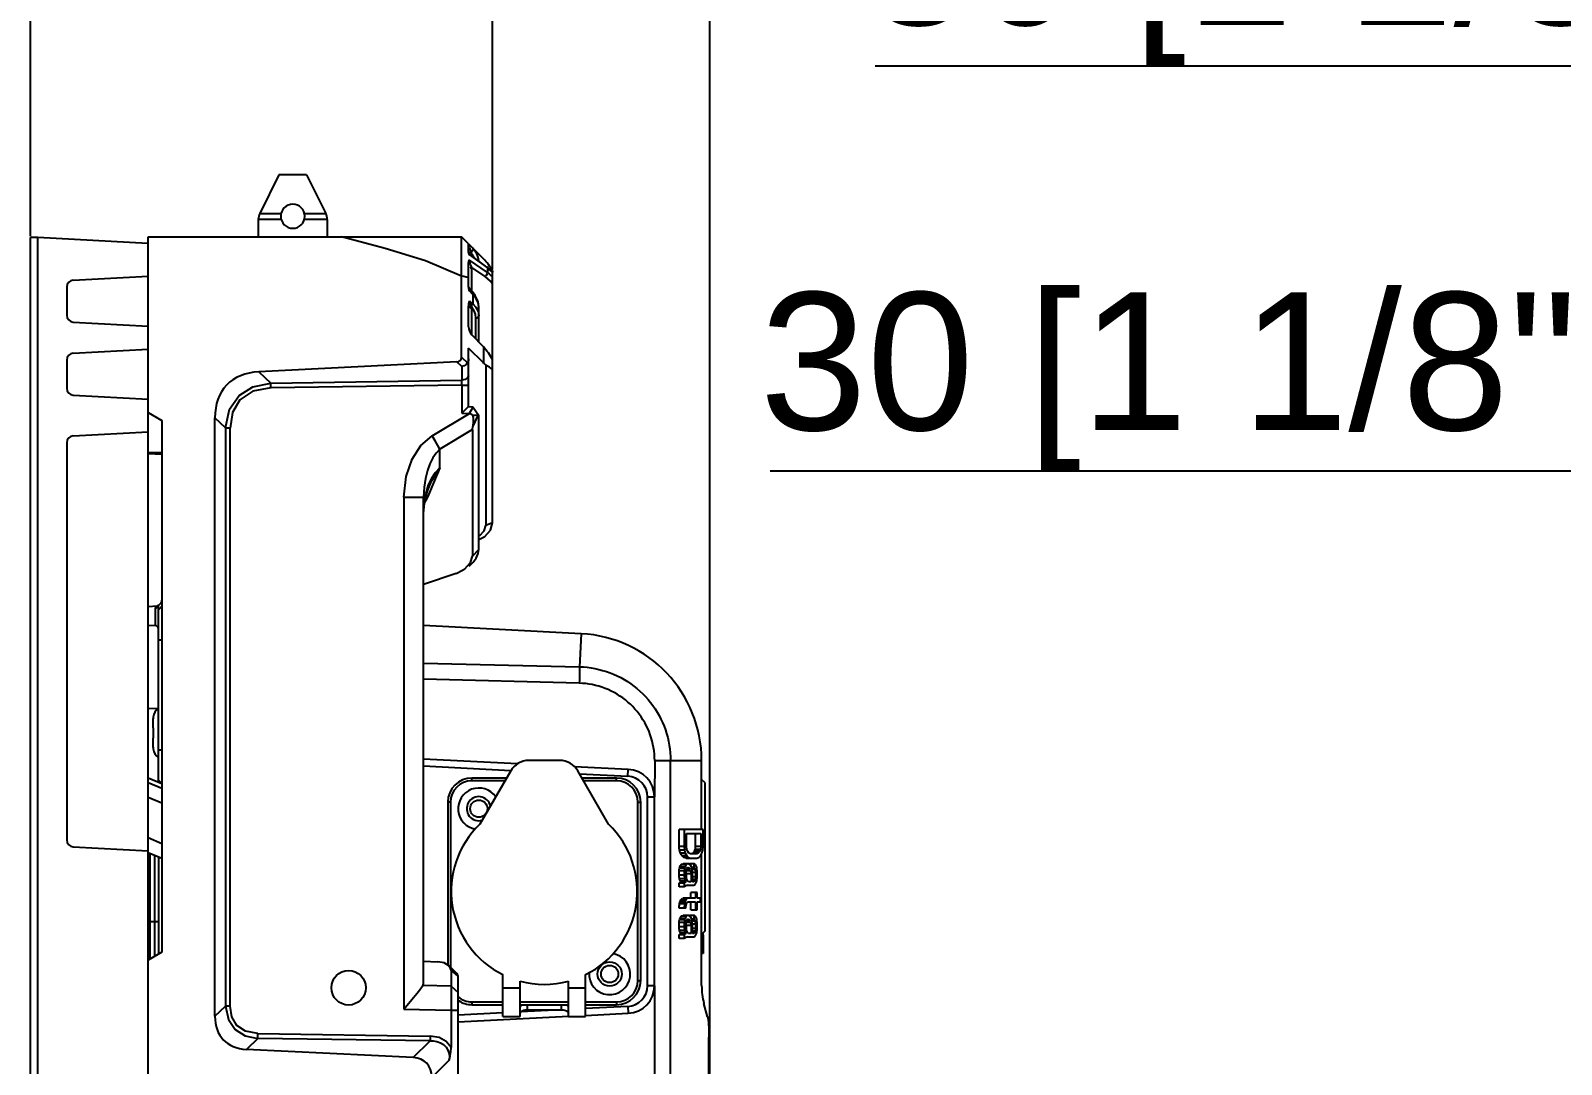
# Model space of a CAD drawing. Header units: millimetres. Extents: x -3132 to 28633, y 682 to 5849.
# Drawn here: x -1241.2 to -1019, y 2366.9 to 2517 of the extents above; entities that cross this region are included whole.
import ezdxf

# ---------------------------------------------------------------- set-up
doc = ezdxf.new("R2010")
doc.units = ezdxf.units.MM
doc.styles.get("Standard").update_dxf_attribs({"font": 'arial.ttf'})
doc.dimstyles.new('ISO-20', dxfattribs={"dimtxt": 20, "dimasz": 4, "dimexe": 1, "dimexo": 0.2, "dimgap": 0, "dimtad": 1, "dimtoh": 1, "dimdec": 1, "dimzin": 9, "dimdsep": 46, "dimtxsty": 'Standard', "dimblk": '_FILLED', "dimcen": 0.2, "dimclrd": 256, "dimclre": 256, "dimclrt": 256, "dimadec": 1, "dimazin": 2, "dimtfac": 1, "dimtdec": 1, "dimtofl": 0, "dimtmove": 0, "dimatfit": 3, "dimldrblk": '_FILLED', "dimfxl": 1, "dimtolj": 1, "dimtzin": 0, "dimarcsym": 0})

# ---------------------------------------------------------------- blocks, each defined once
blk = doc.blocks.new('_FILLED')
at = {"color": 0, "linetype": 'ByBlock'}
blk.add_solid([(0, 0), (-1, 0.15), (-1, -0.15)], dxfattribs=at)
blk = doc.blocks.new('*D33')
at = {"lineweight": -2, "transparency": 16777216}
for p, q in [((-1241.2, 2487.16), (-1241.2, 2626.34)), ((-1142.6, 2246.79), (-1142.6, 2626.34)), ((-1237.2, 2625.34), (-1146.6, 2625.34)), ((-1142.6, 2625.34), (-987.85, 2625.34))]:
    blk.add_line(p, q, dxfattribs=at)
at = {"layer": 'Defpoints', "color": 0, "transparency": 16777216}
for p in [(-1142.6, 2625.34), (-1241.2, 2486.96), (-1142.6, 2246.59)]:
    blk.add_point(p, dxfattribs=at)
at = {"lineweight": -2, "transparency": 16777216, "xscale": 4, "yscale": 4, "zscale": 4, "rotation": 180}
blk.add_blockref('_FILLED', (-1241.2, 2625.34), dxfattribs=at)
at = {"lineweight": -2, "transparency": 16777216, "xscale": 4, "yscale": 4, "zscale": 4}
blk.add_blockref('_FILLED', (-1142.6, 2625.34), dxfattribs=at)
at = {"transparency": 16777216, "insert": (-1061.23, 2638.28), "char_height": 20, "attachment_point": 5}
blk.add_mtext('\\A1;98.6 [3 7/8"]', dxfattribs=at)
blk = doc.blocks.new('*D34')
at = {"lineweight": -2, "transparency": 16777216}
for p, q in [((-1241.2, 2487.16), (-1241.2, 2552.7)), ((-1237.2, 2551.7), (-1178.15, 2551.7)), ((-1174.15, 2482.32), (-1174.15, 2552.7)), ((-1174.15, 2551.7), (-1023.29, 2551.7))]:
    blk.add_line(p, q, dxfattribs=at)
at = {"layer": 'Defpoints', "color": 0, "transparency": 16777216}
for p in [(-1174.15, 2551.7), (-1241.2, 2486.96), (-1174.15, 2482.12)]:
    blk.add_point(p, dxfattribs=at)
at = {"lineweight": -2, "transparency": 16777216, "xscale": 4, "yscale": 4, "zscale": 4, "rotation": 180}
blk.add_blockref('_FILLED', (-1241.2, 2551.7), dxfattribs=at)
at = {"lineweight": -2, "transparency": 16777216, "xscale": 4, "yscale": 4, "zscale": 4}
blk.add_blockref('_FILLED', (-1174.15, 2551.7), dxfattribs=at)
at = {"transparency": 16777216, "insert": (-1096.72, 2564.65), "char_height": 20, "attachment_point": 5}
blk.add_mtext('\\A1;67.1 [2 5/8"]', dxfattribs=at)
blk = doc.blocks.new('*D47')
at = {"lineweight": -2, "transparency": 16777216}
for p, q in [((-991.17, 2511.86), (-1118.61, 2511.86)), ((-991.17, 2487.26), (-991.17, 2512.86)), ((-965.17, 2511.86), (-987.17, 2511.86)), ((-961.17, 2457.26), (-961.17, 2512.86))]:
    blk.add_line(p, q, dxfattribs=at)
at = {"layer": 'Defpoints', "color": 0, "transparency": 16777216}
for p in [(-991.17, 2511.86), (-991.17, 2487.06), (-961.17, 2457.06)]:
    blk.add_point(p, dxfattribs=at)
at = {"lineweight": -2, "transparency": 16777216, "xscale": 4, "yscale": 4, "zscale": 4, "rotation": 180}
blk.add_blockref('_FILLED', (-991.17, 2511.86), dxfattribs=at)
at = {"lineweight": -2, "transparency": 16777216, "xscale": 4, "yscale": 4, "zscale": 4}
blk.add_blockref('_FILLED', (-961.17, 2511.86), dxfattribs=at)
at = {"transparency": 16777216, "insert": (-1056.89, 2524.81), "char_height": 20, "attachment_point": 5}
blk.add_mtext('\\A1;30 [1 1/8"]', dxfattribs=at)
blk = doc.blocks.new('*D26')
at = {"lineweight": -2, "transparency": 16777216}
for p, q in [((-991.37, 2487.06), (-1011.44, 2487.06)), ((-1010.44, 2483.06), (-1010.44, 2461.06)), ((-961.37, 2457.06), (-1011.44, 2457.06)), ((-1010.44, 2457.06), (-1010.44, 2453.06)), ((-1010.44, 2453.06), (-1133.87, 2453.06))]:
    blk.add_line(p, q, dxfattribs=at)
at = {"layer": 'Defpoints', "color": 0, "transparency": 16777216}
for p in [(-991.17, 2487.06), (-1010.44, 2457.06), (-961.17, 2457.06)]:
    blk.add_point(p, dxfattribs=at)
at = {"lineweight": -2, "transparency": 16777216, "xscale": 4, "yscale": 4, "zscale": 4}
for p, rotation in [((-1010.44, 2487.06), 90), ((-1010.44, 2457.06), 270)]:
    blk.add_blockref('_FILLED', p, dxfattribs=dict(at, rotation=rotation))
at = {"transparency": 16777216, "insert": (-1072.16, 2466), "char_height": 20, "attachment_point": 5}
blk.add_mtext('\\A1;30 [1 1/8"]', dxfattribs=at)

msp = doc.modelspace()

# ---------------------------------------------------------------- linework, layer by layer
at = {"linetype": 'Continuous'}
for p, q in [((-1205.148, 2496.058), (-1207.936, 2490.48)), ((-1201.148, 2496.058), (-1205.148, 2496.058)), ((-1201.148, 2496.058), (-1198.359, 2490.48)), ((-1208.148, 2489.586), (-1208.148, 2487.058)), ((-1204.83, 2489.586), (-1208.148, 2489.586)), ((-1207.936, 2490.48), (-1204.843, 2490.48)), ((-1198.148, 2489.586), (-1201.46, 2489.586)), ((-1201.447, 2490.48), (-1198.359, 2490.48)), ((-1201.395, 2490.056), (-1201.395, 2490.058)), ((-1198.148, 2489.586), (-1198.148, 2487.058)), ((-1241.198, 2237.158), (-1241.198, 2486.958)), ((-1240.148, 2486.958), (-1241.198, 2486.958)), ((-1240.148, 2237.158), (-1240.148, 2486.958)), ((-1224.197, 2486.122), (-1240.148, 2486.958)), ((-1224.148, 1987.058), (-1224.148, 2487.058)), ((-1224.148, 2487.058), (-1178.648, 2487.058)), ((-1178.648, 2469.611), (-1178.648, 2487.058)), ((-1177.648, 2486.058), (-1178.648, 2487.058)), ((-1177.648, 2484.827), (-1177.648, 2486.058)), ((-1177.648, 2484.891), (-1177.647, 2484.872)), ((-1177.586, 2484.656), (-1177.647, 2484.872)), ((-1177.626, 2486.037), (-1175.485, 2483.895)), ((-1177.441, 2484.491), (-1177.586, 2484.656)), ((-1177.556, 2485.798), (-1177.552, 2485.924)), ((-1177.514, 2485.585), (-1177.556, 2485.798)), ((-1177.552, 2485.924), (-1177.508, 2485.918)), ((-1177.502, 2484.437), (-1177.471, 2484.502)), ((-1177.502, 2484.437), (-1174.902, 2482.554)), ((-1177.471, 2484.502), (-1177.441, 2484.491)), ((-1174.961, 2482.686), (-1177.443, 2484.489)), ((-1177.441, 2484.491), (-1177.441, 2484.491)), ((-1177.406, 2484.488), (-1177.176, 2484.537)), ((-1177.357, 2485.053), (-1177.264, 2484.788)), ((-1177.051, 2485.016), (-1177.264, 2484.788)), ((-1177.176, 2484.295), (-1177.176, 2484.537)), ((-1177.176, 2484.537), (-1176.885, 2484.083)), ((-1176.967, 2485.26), (-1177.051, 2485.016)), ((-1177.026, 2485.437), (-1176.967, 2485.26)), ((-1177.629, 2483.511), (-1177.648, 2483.358)), ((-1177.648, 2479.754), (-1177.648, 2483.358)), ((-1177.471, 2483.492), (-1177.502, 2483.685)), ((-1174.902, 2481.887), (-1177.502, 2483.685)), ((-1177.412, 2483.271), (-1177.471, 2483.492)), ((-1177.406, 2482.585), (-1177.163, 2482.635)), ((-1177.163, 2479.202), (-1177.163, 2482.635)), ((-1175.24, 2481.31), (-1177.163, 2482.635)), ((-1174.961, 2482.686), (-1174.902, 2482.554)), ((-1174.782, 2482.55), (-1174.961, 2482.686)), ((-1174.902, 2481.887), (-1174.95, 2481.688)), ((-1174.902, 2482.554), (-1174.902, 2481.887)), ((-1174.902, 2481.887), (-1174.63, 2481.687)), ((-1174.148, 2481.955), (-1174.782, 2482.55)), ((-1174.148, 2481.902), (-1174.379, 2482.12)), ((-1174.148, 2482.119), (-1174.148, 2481.955)), ((-1174.148, 2445.539), (-1174.148, 2481.953)), ((-1235.948, 2479.789), (-1235.948, 2475.687)), ((-1235, 2480.787), (-1224.148, 2481.356)), ((-1178.311, 2481.289), (-1178.648, 2481.343)), ((-1177.514, 2479.579), (-1177.605, 2479.717)), ((-1175.07, 2481.479), (-1175.24, 2481.31)), ((-1174.815, 2480.979), (-1175.24, 2481.31)), ((-1174.95, 2481.688), (-1175.07, 2481.479)), ((-1174.63, 2481.687), (-1174.379, 2481.474)), ((-1174.379, 2481.474), (-1174.148, 2481.248)), ((-1177.575, 2479.381), (-1177.502, 2479.214)), ((-1177.554, 2479.591), (-1177.514, 2479.579)), ((-1177.514, 2479.579), (-1177.014, 2479.042)), ((-1177.026, 2478.703), (-1177.502, 2479.214)), ((-1177.502, 2477.764), (-1177.026, 2477.324)), ((-1176.969, 2478.939), (-1177.026, 2478.703)), ((-1177.026, 2478.703), (-1177.026, 2477.324)), ((-1177.014, 2479.042), (-1176.969, 2478.939)), ((-1177.648, 2474.016), (-1177.648, 2477.049)), ((-1177.597, 2476.87), (-1177.648, 2476.738)), ((-1177.406, 2476.74), (-1177.176, 2476.79)), ((-1177.353, 2477.274), (-1177.176, 2476.79)), ((-1177.176, 2472.827), (-1177.176, 2476.79)), ((-1177.176, 2476.79), (-1176.878, 2476.347)), ((-1176.878, 2476.347), (-1176.686, 2475.828)), ((-1176.686, 2475.828), (-1176.619, 2475.258)), ((-1176.619, 2475.258), (-1176.619, 2472.264)), ((-1176.256, 2476.27), (-1176.148, 2475.609)), ((-1176.148, 2471.774), (-1176.148, 2476.879)), ((-1235, 2474.688), (-1224.148, 2474.119)), ((-1235, 2470.186), (-1224.148, 2470.754)), ((-1177.648, 2462.432), (-1177.648, 2470.893)), ((-1175.485, 2468.783), (-1177.648, 2470.893)), ((-1175.485, 2471.087), (-1177.163, 2472.827)), ((-1175.485, 2471.087), (-1175.485, 2468.783)), ((-1235.948, 2469.187), (-1235.948, 2465.085)), ((-1179.32, 2468.905), (-1208.058, 2467.486)), ((-1178.613, 2468.232), (-1179.32, 2468.905)), ((-1178.648, 2469.611), (-1177.778, 2468.785)), ((-1208.058, 2467.486), (-1206.33, 2465.843)), ((-1178.286, 2468.355), (-1178.613, 2468.232)), ((-1178.613, 2468.232), (-1178.613, 2466.244)), ((-1178.134, 2466.344), (-1178.613, 2466.244)), ((-1175.147, 2468.433), (-1175.147, 2445.173)), ((-1235, 2464.086), (-1224.148, 2463.518)), ((-1206.33, 2465.843), (-1178.613, 2466.244)), ((-1178.613, 2465.537), (-1206.33, 2465.136)), ((-1178.61, 2466.037), (-1178.613, 2466.244)), ((-1178.613, 2465.537), (-1178.613, 2461.49)), ((-1178.613, 2465.537), (-1177.648, 2465.537)), ((-1177.718, 2462.353), (-1177.648, 2462.432)), ((-1177.648, 2462.432), (-1177.017, 2462.395)), ((-1177.256, 2461.921), (-1177.537, 2461.418)), ((-1177.074, 2462.263), (-1177.256, 2461.921)), ((-1177.017, 2462.395), (-1177.074, 2462.263)), ((-1177.017, 2462.395), (-1177.017, 2462.395)), ((-1177.016, 2462.394), (-1176.148, 2461.114)), ((-1224.148, 2461.558), (-1222.148, 2460.403)), ((-1222.148, 2460.403), (-1222.148, 2383.213)), ((-1214.448, 2373.924), (-1214.448, 2460.776)), ((-1212.926, 2459.33), (-1214.448, 2460.776)), ((-1182.915, 2458.166), (-1177.499, 2461.424)), ((-1178.613, 2461.49), (-1177.499, 2461.424)), ((-1177.325, 2461.311), (-1177.522, 2461.41)), ((-1177.13, 2461.212), (-1177.325, 2461.311)), ((-1176.941, 2461.115), (-1177.13, 2461.212)), ((-1176.279, 2461.17), (-1176.975, 2459.671)), ((-1176.659, 2461.138), (-1176.941, 2461.115)), ((-1176.909, 2460.617), (-1176.941, 2461.115)), ((-1176.279, 2461.17), (-1176.659, 2461.138)), ((-1176.186, 2461.147), (-1176.148, 2461.112)), ((-1176.148, 2441.704), (-1176.148, 2461.112)), ((-1235, 2458.186), (-1224.148, 2458.754)), ((-1212.926, 2459.33), (-1212.926, 2375.37)), ((-1212.926, 2459.33), (-1212.254, 2459.33)), ((-1212.254, 2375.37), (-1212.254, 2459.292)), ((-1177.045, 2459.085), (-1181.789, 2456.231)), ((-1177.045, 2459.062), (-1177.045, 2440.722)), ((-1235.948, 2457.187), (-1235.948, 2399.518)), ((-1224.148, 2455.808), (-1222.148, 2455.773)), ((-1224.148, 2455.633), (-1222.148, 2455.529)), ((-1181.789, 2453.525), (-1181.789, 2456.231)), ((-1181.789, 2453.525), (-1182.736, 2451.359)), ((-1182.736, 2451.359), (-1183.539, 2449.392)), ((-1187.043, 2449.282), (-1187.043, 2374.962)), ((-1187.043, 2449.282), (-1184.148, 2449.282)), ((-1183.539, 2449.392), (-1184.148, 2448.226)), ((-1184.148, 2378.884), (-1184.148, 2449.282)), ((-1184.148, 2446.954), (-1183.965, 2448.845)), ((-1184.05, 2448.51), (-1183.796, 2449.871)), ((-1183.965, 2448.845), (-1183.5, 2450.448)), ((-1174.148, 2445.539), (-1175.147, 2445.173)), ((-1176.148, 2443.613), (-1175.98, 2443.699)), ((-1176.148, 2443.124), (-1175.277, 2443.558)), ((-1177.338, 2439.804), (-1177.045, 2440.722)), ((-1177.045, 2440.722), (-1176.148, 2441.704)), ((-1179.437, 2438.21), (-1184.148, 2436.595)), ((-1179.437, 2438.21), (-1178.504, 2438.665)), ((-1224.148, 2433.395), (-1222.819, 2433.512)), ((-1222.989, 2433.41), (-1223.104, 2433.17)), ((-1223.104, 2433.17), (-1223.104, 2430.629)), ((-1222.819, 2433.512), (-1222.989, 2433.41)), ((-1222.719, 2433.358), (-1222.681, 2433.463)), ((-1222.148, 2434.058), (-1222.648, 2433.558)), ((-1222.648, 2407.871), (-1222.648, 2433.558)), ((-1222.148, 2433.443), (-1222.648, 2432.926)), ((-1224.148, 2430.72), (-1223.104, 2430.629)), ((-1222.648, 2428.558), (-1222.148, 2428.558)), ((-1161.284, 2429.464), (-1184.148, 2430.662)), ((-1161.284, 2429.464), (-1161.536, 2424.661)), ((-1184.188, 2425.176), (-1161.536, 2424.661)), ((-1161.556, 2422.269), (-1184.182, 2422.842)), ((-1222.707, 2418.608), (-1224.148, 2418.558)), ((-1223.448, 2416.912), (-1223.448, 2415.808)), ((-1223.448, 2415.808), (-1223.404, 2415.804)), ((-1223.425, 2417.356), (-1223.404, 2417.354)), ((-1223.404, 2414.312), (-1223.448, 2414.308)), ((-1223.448, 2414.308), (-1223.448, 2413.204)), ((-1223.404, 2412.762), (-1223.425, 2412.76)), ((-1222.148, 2412.558), (-1222.648, 2412.558)), ((-1170.528, 2410.572), (-1184.184, 2411.265)), ((-1164.38, 2411.058), (-1168.916, 2411.058)), ((-1150.618, 2411.041), (-1150.633, 2405.762)), ((-1150.618, 2411.041), (-1143.802, 2411.041)), ((-1148.302, 2104.595), (-1148.302, 2411.041)), ((-1143.802, 2401.058), (-1143.802, 2411.041)), ((-1222.148, 2407.66), (-1224.148, 2408.503)), ((-1184.148, 2410.262), (-1171.51, 2409.621)), ((-1177.148, 2408.108), (-1177.148, 2408.508)), ((-1172.12, 2408.508), (-1177.148, 2408.508)), ((-1171.514, 2409.558), (-1175.992, 2401.801)), ((-1154.445, 2409.757), (-1162.247, 2410.152)), ((-1157.303, 2401.801), (-1161.782, 2409.558)), ((-1161.526, 2409.115), (-1154.496, 2408.758)), ((-1156.148, 2408.508), (-1161.175, 2408.508)), ((-1156.148, 2408.108), (-1156.148, 2408.508)), ((-1154.496, 2408.758), (-1154.445, 2409.757)), ((-1222.148, 2406.986), (-1224.148, 2407.829)), ((-1222.648, 2408.19), (-1222.148, 2407.672)), ((-1172.351, 2408.108), (-1177.148, 2408.108)), ((-1156.148, 2408.108), (-1160.944, 2408.108)), ((-1143.302, 2407.808), (-1143.802, 2408.308)), ((-1143.302, 2386.308), (-1143.302, 2407.808)), ((-1224.148, 2405.738), (-1222.148, 2404.894)), ((-1180.648, 2405.008), (-1180.648, 2381.338)), ((-1180.248, 2405.008), (-1180.648, 2405.008)), ((-1180.248, 2405.008), (-1180.248, 2381.036)), ((-1153.048, 2379.108), (-1153.048, 2405.008)), ((-1153.048, 2405.008), (-1152.648, 2405.008)), ((-1152.648, 2379.108), (-1152.648, 2405.008)), ((-1151.648, 2378.354), (-1151.648, 2405.762)), ((-1151.648, 2405.762), (-1150.648, 2405.762)), ((-1150.648, 2378.354), (-1150.648, 2405.762)), ((-1222.148, 2398.977), (-1224.148, 2399.821)), ((-1147.086, 2398.558), (-1147.086, 2401.058)), ((-1143.576, 2401.058), (-1147.086, 2401.058)), ((-1146.348, 2401.058), (-1146.348, 2398.558)), ((-1145.994, 2398.558), (-1145.994, 2400.433)), ((-1145.994, 2400.433), (-1143.93, 2400.433)), ((-1144.685, 2398.558), (-1144.685, 2400.433)), ((-1143.93, 2400.433), (-1143.93, 2398.558)), ((-1143.576, 2398.558), (-1143.576, 2401.058)), ((-1235, 2398.519), (-1224.148, 2397.951)), ((-1222.148, 2396.807), (-1224.148, 2397.65)), ((-1223.848, 2382.231), (-1223.848, 2397.524)), ((-1146.348, 2398.558), (-1147.086, 2398.558)), ((-1146.289, 2398.037), (-1147.018, 2398.037)), ((-1146.171, 2397.62), (-1146.883, 2397.62)), ((-1146.348, 2398.558), (-1146.289, 2398.037)), ((-1146.289, 2398.037), (-1146.171, 2397.62)), ((-1146.171, 2397.62), (-1145.935, 2397.204)), ((-1145.935, 2398.141), (-1145.994, 2398.558)), ((-1145.817, 2397.829), (-1145.935, 2398.141)), ((-1145.64, 2397.62), (-1145.817, 2397.829)), ((-1145.404, 2397.516), (-1145.64, 2397.62)), ((-1144.52, 2397.516), (-1145.404, 2397.516)), ((-1144.284, 2397.62), (-1144.989, 2397.62)), ((-1144.107, 2397.829), (-1144.835, 2397.829)), ((-1143.989, 2398.141), (-1144.735, 2398.141)), ((-1143.93, 2398.558), (-1144.685, 2398.558)), ((-1144.284, 2397.62), (-1144.52, 2397.516)), ((-1144.107, 2397.829), (-1144.284, 2397.62)), ((-1143.989, 2398.141), (-1144.107, 2397.829)), ((-1143.93, 2398.558), (-1143.989, 2398.141)), ((-1143.989, 2397.204), (-1143.753, 2397.62)), ((-1143.802, 2378.374), (-1143.802, 2397.534)), ((-1143.753, 2397.62), (-1143.635, 2398.037)), ((-1143.635, 2398.037), (-1143.576, 2398.558)), ((-1223.148, 2382.635), (-1223.148, 2397.228)), ((-1222.648, 2397.018), (-1222.648, 2382.924)), ((-1146.289, 2395.433), (-1147.018, 2395.433)), ((-1146.23, 2395.641), (-1146.95, 2395.641)), ((-1146.053, 2395.954), (-1146.75, 2395.954)), ((-1145.935, 2397.204), (-1146.619, 2397.204)), ((-1145.64, 2396.058), (-1146.49, 2396.058)), ((-1145.699, 2396.995), (-1146.363, 2396.995)), ((-1146.289, 2395.433), (-1146.348, 2395.016)), ((-1146.23, 2395.641), (-1146.289, 2395.433)), ((-1146.053, 2395.954), (-1146.23, 2395.641)), ((-1146.112, 2395.016), (-1145.994, 2395.433)), ((-1146.055, 2396.891), (-1144.52, 2396.891)), ((-1145.817, 2396.058), (-1146.053, 2395.954)), ((-1145.463, 2395.225), (-1146.053, 2395.225)), ((-1145.994, 2395.433), (-1145.876, 2395.537)), ((-1145.581, 2395.433), (-1145.994, 2395.433)), ((-1145.935, 2397.204), (-1145.699, 2396.995)), ((-1145.876, 2395.537), (-1145.758, 2395.537)), ((-1145.758, 2395.537), (-1145.581, 2395.433)), ((-1145.699, 2396.995), (-1145.404, 2396.891)), ((-1145.404, 2395.85), (-1145.64, 2396.058)), ((-1144.814, 2396.058), (-1145.586, 2396.058)), ((-1145.581, 2395.433), (-1145.463, 2395.225)), ((-1145.463, 2395.225), (-1145.404, 2395.016)), ((-1145.286, 2395.641), (-1145.404, 2395.85)), ((-1145.168, 2395.225), (-1145.286, 2395.641)), ((-1144.932, 2395.537), (-1145.286, 2395.537)), ((-1144.814, 2395.433), (-1145.227, 2395.433)), ((-1145.109, 2394.6), (-1145.168, 2395.225)), ((-1144.755, 2395.225), (-1145.168, 2395.225)), ((-1144.932, 2396.058), (-1144.932, 2395.537)), ((-1144.932, 2395.537), (-1144.814, 2395.433)), ((-1144.696, 2395.954), (-1144.814, 2396.058)), ((-1144.814, 2395.433), (-1144.755, 2395.225)), ((-1144.755, 2395.225), (-1144.696, 2394.808)), ((-1144.579, 2395.745), (-1144.696, 2395.954)), ((-1144.52, 2395.537), (-1144.579, 2395.745)), ((-1144.52, 2396.891), (-1144.225, 2396.995)), ((-1144.461, 2394.808), (-1144.52, 2395.537)), ((-1144.225, 2396.995), (-1143.989, 2397.204)), ((-1147.086, 2394.391), (-1147.086, 2395.016)), ((-1146.348, 2395.016), (-1147.086, 2395.016)), ((-1146.348, 2394.391), (-1147.086, 2394.391)), ((-1147.086, 2392.725), (-1147.086, 2393.245)), ((-1146.348, 2393.245), (-1147.086, 2393.245)), ((-1146.289, 2393.87), (-1147.018, 2393.87)), ((-1146.23, 2393.35), (-1146.95, 2393.35)), ((-1146.171, 2393.558), (-1146.883, 2393.558)), ((-1146.053, 2393.454), (-1146.75, 2393.454)), ((-1146.348, 2395.016), (-1146.348, 2394.391)), ((-1146.348, 2394.391), (-1146.289, 2393.87)), ((-1146.23, 2393.35), (-1146.348, 2393.245)), ((-1146.348, 2393.245), (-1146.348, 2392.725)), ((-1146.289, 2393.87), (-1146.171, 2393.558)), ((-1146.053, 2393.454), (-1146.23, 2393.35)), ((-1146.171, 2393.558), (-1146.053, 2393.454)), ((-1146.112, 2394.391), (-1146.112, 2395.016)), ((-1145.994, 2393.87), (-1146.112, 2394.391)), ((-1145.404, 2395.016), (-1146.055, 2395.016)), ((-1145.995, 2393.87), (-1145.995, 2394.6)), ((-1145.345, 2394.6), (-1145.995, 2394.6)), ((-1145.817, 2393.558), (-1145.994, 2393.87)), ((-1145.699, 2393.454), (-1145.817, 2393.558)), ((-1145.345, 2393.454), (-1145.699, 2393.454)), ((-1145.404, 2395.016), (-1145.345, 2394.6)), ((-1145.345, 2394.6), (-1145.345, 2393.454)), ((-1144.696, 2394.808), (-1145.109, 2394.808)), ((-1145.109, 2393.454), (-1145.109, 2394.6)), ((-1144.696, 2394.183), (-1145.109, 2394.183)), ((-1144.755, 2393.766), (-1145.109, 2393.766)), ((-1144.814, 2393.558), (-1145.109, 2393.558)), ((-1144.932, 2393.454), (-1145.109, 2393.454)), ((-1144.814, 2393.558), (-1144.932, 2393.454)), ((-1144.932, 2392.933), (-1144.755, 2393.037)), ((-1144.755, 2393.766), (-1144.814, 2393.558)), ((-1144.696, 2394.183), (-1144.755, 2393.766)), ((-1144.755, 2393.037), (-1144.637, 2393.245)), ((-1144.696, 2394.808), (-1144.696, 2394.183)), ((-1144.637, 2393.245), (-1144.52, 2393.558)), ((-1144.52, 2393.558), (-1144.461, 2394.183)), ((-1144.461, 2394.183), (-1144.461, 2394.808)), ((-1146.348, 2392.725), (-1147.086, 2392.725)), ((-1146.112, 2390.85), (-1146.816, 2390.85)), ((-1144.696, 2391.058), (-1146.554, 2391.058)), ((-1146.171, 2392.829), (-1146.348, 2392.725)), ((-1146.112, 2390.85), (-1146.23, 2390.537)), ((-1145.876, 2392.933), (-1146.171, 2392.829)), ((-1145.876, 2391.058), (-1146.112, 2390.85)), ((-1145.876, 2392.933), (-1144.932, 2392.933)), ((-1145.362, 2391.058), (-1145.362, 2391.891)), ((-1144.461, 2391.891), (-1145.362, 2391.891)), ((-1144.696, 2391.891), (-1144.696, 2391.058)), ((-1144.461, 2391.058), (-1144.461, 2391.891)), ((-1143.989, 2391.058), (-1144.461, 2391.058)), ((-1143.989, 2390.537), (-1143.989, 2391.058)), ((-1146.112, 2389.6), (-1147.086, 2389.6)), ((-1146.289, 2390.225), (-1147.018, 2390.225)), ((-1146.23, 2390.537), (-1146.95, 2390.537)), ((-1145.64, 2388.558), (-1146.49, 2388.558)), ((-1146.289, 2390.225), (-1146.348, 2389.6)), ((-1146.23, 2390.537), (-1146.289, 2390.225)), ((-1146.112, 2389.6), (-1146.053, 2390.12)), ((-1146.053, 2390.12), (-1145.935, 2390.433)), ((-1145.817, 2388.558), (-1146.053, 2388.454)), ((-1145.935, 2390.433), (-1145.758, 2390.537)), ((-1145.758, 2390.537), (-1144.696, 2390.537)), ((-1145.404, 2388.35), (-1145.64, 2388.558)), ((-1144.814, 2388.558), (-1145.586, 2388.558)), ((-1145.362, 2389.391), (-1145.362, 2390.537)), ((-1145.362, 2389.391), (-1144.461, 2389.391)), ((-1144.932, 2388.558), (-1144.932, 2388.037)), ((-1144.696, 2388.454), (-1144.814, 2388.558)), ((-1144.696, 2390.537), (-1144.696, 2389.391)), ((-1144.461, 2389.391), (-1144.461, 2390.537)), ((-1144.461, 2390.537), (-1143.989, 2390.537)), ((-1224.148, 2387.658), (-1222.648, 2387.658)), ((-1147.086, 2386.891), (-1147.086, 2387.516)), ((-1146.348, 2387.516), (-1147.086, 2387.516)), ((-1146.348, 2386.891), (-1147.086, 2386.891)), ((-1146.289, 2387.933), (-1147.018, 2387.933)), ((-1146.289, 2386.37), (-1147.018, 2386.37)), ((-1146.23, 2388.141), (-1146.95, 2388.141)), ((-1146.053, 2388.454), (-1146.75, 2388.454)), ((-1146.289, 2387.933), (-1146.348, 2387.516)), ((-1146.348, 2387.516), (-1146.348, 2386.891)), ((-1146.348, 2386.891), (-1146.289, 2386.37)), ((-1146.23, 2388.141), (-1146.289, 2387.933)), ((-1146.289, 2386.37), (-1146.171, 2386.058)), ((-1146.053, 2388.454), (-1146.23, 2388.141)), ((-1146.112, 2387.516), (-1145.994, 2387.933)), ((-1146.112, 2386.891), (-1146.112, 2387.516)), ((-1145.994, 2386.37), (-1146.112, 2386.891)), ((-1145.404, 2387.516), (-1146.055, 2387.516)), ((-1145.463, 2387.725), (-1146.053, 2387.725)), ((-1145.995, 2386.37), (-1145.995, 2387.1)), ((-1145.345, 2387.1), (-1145.995, 2387.1)), ((-1145.994, 2387.933), (-1145.876, 2388.037)), ((-1145.581, 2387.933), (-1145.994, 2387.933)), ((-1145.817, 2386.058), (-1145.994, 2386.37)), ((-1145.876, 2388.037), (-1145.758, 2388.037)), ((-1145.758, 2388.037), (-1145.581, 2387.933)), ((-1145.581, 2387.933), (-1145.463, 2387.725)), ((-1145.463, 2387.725), (-1145.404, 2387.516)), ((-1145.286, 2388.141), (-1145.404, 2388.35)), ((-1145.404, 2387.516), (-1145.345, 2387.1)), ((-1145.345, 2387.1), (-1145.345, 2385.954)), ((-1145.168, 2387.725), (-1145.286, 2388.141)), ((-1144.932, 2388.037), (-1145.286, 2388.037)), ((-1144.814, 2387.933), (-1145.227, 2387.933)), ((-1145.109, 2387.1), (-1145.168, 2387.725)), ((-1144.755, 2387.725), (-1145.168, 2387.725)), ((-1144.696, 2387.308), (-1145.109, 2387.308)), ((-1145.109, 2385.954), (-1145.109, 2387.1)), ((-1144.696, 2386.683), (-1145.109, 2386.683)), ((-1144.932, 2388.037), (-1144.814, 2387.933)), ((-1144.814, 2387.933), (-1144.755, 2387.725)), ((-1144.755, 2387.725), (-1144.696, 2387.308)), ((-1144.696, 2386.683), (-1144.755, 2386.266)), ((-1144.579, 2388.245), (-1144.696, 2388.454)), ((-1144.696, 2387.308), (-1144.696, 2386.683)), ((-1144.52, 2388.037), (-1144.579, 2388.245)), ((-1144.461, 2387.308), (-1144.52, 2388.037)), ((-1144.52, 2386.058), (-1144.461, 2386.683)), ((-1144.461, 2386.683), (-1144.461, 2387.308)), ((-1143.302, 2386.308), (-1143.802, 2385.808)), ((-1147.086, 2385.225), (-1147.086, 2385.745)), ((-1146.348, 2385.745), (-1147.086, 2385.745)), ((-1146.348, 2385.225), (-1147.086, 2385.225)), ((-1146.23, 2385.85), (-1146.95, 2385.85)), ((-1146.171, 2386.058), (-1146.883, 2386.058)), ((-1146.053, 2385.954), (-1146.75, 2385.954)), ((-1146.23, 2385.85), (-1146.348, 2385.745)), ((-1146.348, 2385.745), (-1146.348, 2385.225)), ((-1146.171, 2385.329), (-1146.348, 2385.225)), ((-1146.053, 2385.954), (-1146.23, 2385.85)), ((-1146.171, 2386.058), (-1146.053, 2385.954)), ((-1145.876, 2385.433), (-1146.171, 2385.329)), ((-1145.876, 2385.433), (-1144.932, 2385.433)), ((-1145.699, 2385.954), (-1145.817, 2386.058)), ((-1145.345, 2385.954), (-1145.699, 2385.954)), ((-1144.755, 2386.266), (-1145.109, 2386.266)), ((-1144.814, 2386.058), (-1145.109, 2386.058)), ((-1144.932, 2385.954), (-1145.109, 2385.954)), ((-1144.814, 2386.058), (-1144.932, 2385.954)), ((-1144.932, 2385.433), (-1144.755, 2385.537)), ((-1144.755, 2386.266), (-1144.814, 2386.058)), ((-1144.755, 2385.537), (-1144.637, 2385.745)), ((-1144.637, 2385.745), (-1144.52, 2386.058)), ((-1143.576, 2385.558), (-1143.802, 2385.558)), ((-1143.624, 2385.985), (-1143.576, 2385.558)), ((-1143.576, 2385.558), (-1143.576, 2383.058)), ((-1222.148, 2383.213), (-1224.148, 2382.058)), ((-1184.148, 2381.918), (-1182.111, 2381.836)), ((-1143.576, 2383.058), (-1143.802, 2383.058)), ((-1180.147, 2380.622), (-1180.402, 2381.189)), ((-1179.564, 2380.352), (-1180.401, 2381.189)), ((-1180.147, 2380.622), (-1180.147, 2378.285)), ((-1179.148, 2379.726), (-1180.147, 2380.622)), ((-1179.352, 2380.147), (-1179.564, 2380.352)), ((-1179.148, 2344.39), (-1179.148, 2379.726)), ((-1172.648, 2373.908), (-1172.648, 2379.965)), ((-1160.648, 2373.908), (-1160.648, 2379.965)), ((-1180.147, 2378.285), (-1184.287, 2378.368)), ((-1180.147, 2378.285), (-1180.137, 2377.388)), ((-1180.147, 2378.285), (-1179.148, 2377.388)), ((-1180.137, 2377.388), (-1180.137, 2376.173)), ((-1172.648, 2378.058), (-1170.148, 2378.058)), ((-1170.148, 2373.908), (-1170.148, 2379.019)), ((-1163.148, 2373.908), (-1163.148, 2379.019)), ((-1163.148, 2378.058), (-1160.648, 2378.058)), ((-1153.048, 2379.108), (-1152.648, 2379.108)), ((-1150.648, 2378.354), (-1151.648, 2378.354)), ((-1150.633, 2378.354), (-1150.618, 2105.401)), ((-1214.448, 2373.924), (-1212.926, 2375.37)), ((-1212.254, 2375.37), (-1212.926, 2375.37)), ((-1180.137, 2376.173), (-1180.147, 2374.823)), ((-1177.148, 2376.008), (-1177.148, 2375.608)), ((-1177.148, 2376.008), (-1172.648, 2376.008)), ((-1177.148, 2375.608), (-1172.648, 2375.608)), ((-1170.148, 2376.008), (-1163.148, 2376.008)), ((-1170.148, 2375.608), (-1163.148, 2375.608)), ((-1169.148, 2375.608), (-1169.148, 2374.879)), ((-1164.148, 2374.879), (-1164.148, 2375.608)), ((-1160.648, 2376.008), (-1156.148, 2376.008)), ((-1160.648, 2375.608), (-1156.148, 2375.608)), ((-1154.496, 2375.358), (-1160.648, 2375.046)), ((-1156.148, 2376.008), (-1156.148, 2375.608)), ((-1154.496, 2375.358), (-1154.445, 2374.359)), ((-1142.939, 2373.837), (-1143.461, 2375.786)), ((-1187.043, 2374.962), (-1180.147, 2374.823)), ((-1180.147, 2374.823), (-1180.147, 2369.374)), ((-1180.147, 2374.823), (-1179.148, 2374.823)), ((-1172.648, 2374.437), (-1179.148, 2374.108)), ((-1179.148, 2373.106), (-1163.148, 2373.918)), ((-1172.648, 2373.908), (-1170.148, 2373.908)), ((-1164.07, 2374.872), (-1170.022, 2374.57)), ((-1169.148, 2374.879), (-1164.148, 2374.879)), ((-1163.148, 2373.908), (-1160.648, 2373.908)), ((-1160.654, 2374.044), (-1154.445, 2374.359)), ((-1208.211, 2371.408), (-1183.225, 2371.046)), ((-1142.736, 2364.613), (-1142.736, 2370.872)), ((-1208.211, 2370.701), (-1209.874, 2369.121)), ((-1185.673, 2367.926), (-1209.874, 2369.121)), ((-1183.225, 2370.34), (-1208.211, 2370.701)), ((-1185.673, 2367.926), (-1183.225, 2370.34)), ((-1180.428, 2367.571), (-1182.981, 2365.053))]:
    msp.add_line(p, q, dxfattribs=at)
for points in [[(-1178.648, 2481.343), (-1183.891, 2483.574), (-1189.74, 2485.388), (-1196.081, 2487.058)], [(-1177.647, 2484.872), (-1177.63, 2484.749), (-1177.579, 2484.593), (-1177.502, 2484.437)], [(-1177.264, 2484.788), (-1177.459, 2484.73), (-1177.597, 2484.625)], [(-1177.514, 2485.585), (-1177.442, 2485.321), (-1177.357, 2485.053)], [(-1177.264, 2484.788), (-1177.205, 2484.62), (-1177.176, 2484.537)], [(-1177.502, 2483.685), (-1177.579, 2483.622), (-1177.629, 2483.511)], [(-1177.163, 2482.635), (-1177.254, 2482.84), (-1177.338, 2483.053), (-1177.412, 2483.271)], [(-1174.379, 2482.12), (-1174.63, 2482.343), (-1174.902, 2482.554)], [(-1177.648, 2481.179), (-1177.978, 2481.234), (-1178.311, 2481.289)], [(-1177.648, 2479.754), (-1177.628, 2479.562), (-1177.575, 2479.381)], [(-1174.148, 2480.221), (-1174.449, 2480.615), (-1174.815, 2480.979)], [(-1177.502, 2477.764), (-1177.582, 2477.556), (-1177.631, 2477.314), (-1177.648, 2477.049)], [(-1177.508, 2479.221), (-1177.555, 2479.468), (-1177.554, 2479.591)], [(-1177.502, 2477.764), (-1177.433, 2477.521), (-1177.353, 2477.274)], [(-1176.148, 2476.879), (-1176.255, 2477.55), (-1176.56, 2478.171), (-1177.026, 2478.703)], [(-1176.148, 2476.878), (-1176.252, 2477.664), (-1176.65, 2478.57), (-1177.014, 2479.042)], [(-1177.264, 2477.031), (-1177.459, 2476.974), (-1177.597, 2476.87)], [(-1177.026, 2477.324), (-1177.08, 2477.228), (-1177.15, 2477.138), (-1177.264, 2477.031)], [(-1177.026, 2477.324), (-1176.563, 2476.853), (-1176.256, 2476.27)], [(-1176.619, 2475.258), (-1176.403, 2475.302), (-1176.218, 2475.428), (-1176.148, 2475.609)], [(-1177.774, 2468.791), (-1178.001, 2468.542), (-1178.286, 2468.355)], [(-1177.648, 2469.353), (-1177.661, 2469.132), (-1177.704, 2468.941), (-1177.778, 2468.785)], [(-1177.648, 2466.951), (-1177.775, 2466.605), (-1178.134, 2466.344)], [(-1212.926, 2459.33), (-1212.344, 2462.061), (-1210.951, 2464.058), (-1208.926, 2465.314), (-1206.33, 2465.843)], [(-1206.33, 2465.136), (-1208.953, 2464.651), (-1210.815, 2463.401), (-1211.896, 2461.592), (-1212.254, 2459.292)], [(-1206.33, 2465.136), (-1206.332, 2465.394), (-1206.332, 2465.635), (-1206.33, 2465.843)], [(-1178.613, 2465.537), (-1178.61, 2465.796), (-1178.61, 2466.037)], [(-1178.613, 2461.49), (-1178.236, 2461.847), (-1177.926, 2462.147), (-1177.718, 2462.353)], [(-1177.045, 2459.062), (-1177.038, 2459.244), (-1177.015, 2459.447), (-1176.975, 2459.671)], [(-1176.975, 2459.671), (-1176.915, 2460.133), (-1176.909, 2460.617)], [(-1176.279, 2461.17), (-1176.23, 2461.166), (-1176.186, 2461.147)], [(-1187.043, 2449.282), (-1186.707, 2452.301), (-1185.832, 2454.804), (-1184.541, 2456.78), (-1182.915, 2458.166)], [(-1181.789, 2456.231), (-1182.099, 2456.78), (-1182.484, 2457.44), (-1182.915, 2458.166)], [(-1181.789, 2456.231), (-1182.334, 2455.687), (-1182.825, 2454.984), (-1183.252, 2454.134), (-1183.611, 2453.142), (-1183.892, 2452.007), (-1184.078, 2450.723), (-1184.148, 2449.282)], [(-1183.796, 2449.871), (-1183.423, 2451.05), (-1182.955, 2452.053), (-1182.406, 2452.881), (-1181.789, 2453.525)], [(-1183.5, 2450.448), (-1182.944, 2451.702), (-1181.789, 2453.525)], [(-1175.98, 2443.699), (-1175.364, 2444.384), (-1175.147, 2445.173)], [(-1175.277, 2443.558), (-1174.436, 2444.483), (-1174.148, 2445.539)], [(-1178.504, 2438.665), (-1178.195, 2438.878), (-1177.338, 2439.804)], [(-1177.565, 2439.265), (-1176.964, 2439.831), (-1176.516, 2440.448), (-1176.241, 2441.079), (-1176.148, 2441.704)], [(-1223.104, 2433.17), (-1222.904, 2433.218), (-1222.719, 2433.358)], [(-1222.648, 2433.558), (-1222.735, 2433.526), (-1222.818, 2433.512)], [(-1161.536, 2424.661), (-1161.532, 2424.357), (-1161.531, 2424.005), (-1161.533, 2423.611), (-1161.538, 2423.185), (-1161.546, 2422.733), (-1161.556, 2422.269)], [(-1161.536, 2424.661), (-1160.972, 2424.633), (-1160.406, 2424.581), (-1159.842, 2424.505), (-1159.282, 2424.407), (-1158.725, 2424.284), (-1158.174, 2424.139), (-1157.631, 2423.971), (-1157.095, 2423.781), (-1156.57, 2423.569), (-1156.056, 2423.337), (-1155.55, 2423.082), (-1155.053, 2422.805), (-1154.567, 2422.507), (-1154.094, 2422.19), (-1153.635, 2421.852), (-1153.191, 2421.497), (-1152.762, 2421.124), (-1152.352, 2420.735), (-1151.959, 2420.331), (-1151.583, 2419.909), (-1151.222, 2419.47), (-1150.879, 2419.015), (-1150.556, 2418.546), (-1150.252, 2418.064), (-1149.968, 2417.57), (-1149.706, 2417.065), (-1149.466, 2416.552), (-1149.249, 2416.033), (-1149.053, 2415.504), (-1148.879, 2414.963), (-1148.726, 2414.414), (-1148.597, 2413.86), (-1148.491, 2413.3), (-1148.408, 2412.737), (-1148.349, 2412.171), (-1148.314, 2411.605), (-1148.302, 2411.041)], [(-1150.618, 2411.041), (-1150.625, 2411.506), (-1150.654, 2411.976), (-1150.703, 2412.448), (-1150.773, 2412.922), (-1150.864, 2413.394), (-1150.976, 2413.864), (-1151.108, 2414.329), (-1151.26, 2414.788), (-1151.431, 2415.24), (-1151.623, 2415.685), (-1151.834, 2416.123), (-1152.064, 2416.553), (-1152.313, 2416.974), (-1152.581, 2417.383), (-1152.864, 2417.779), (-1153.162, 2418.161), (-1153.475, 2418.527), (-1153.803, 2418.878), (-1154.145, 2419.215), (-1154.503, 2419.537), (-1154.875, 2419.845), (-1155.263, 2420.139), (-1155.665, 2420.416), (-1156.079, 2420.676), (-1156.502, 2420.918), (-1156.935, 2421.141), (-1157.376, 2421.344), (-1157.824, 2421.528), (-1158.28, 2421.693), (-1158.741, 2421.837), (-1159.208, 2421.961), (-1159.678, 2422.064), (-1160.15, 2422.147), (-1160.621, 2422.208), (-1161.091, 2422.249), (-1161.556, 2422.269)], [(-1223.404, 2417.354), (-1223.428, 2417.21), (-1223.443, 2417.062), (-1223.448, 2416.912)], [(-1223.404, 2415.804), (-1223.417, 2415.558), (-1223.423, 2415.309), (-1223.425, 2415.058)], [(-1223.448, 2413.204), (-1223.443, 2413.053), (-1223.428, 2412.906), (-1223.404, 2412.762)], [(-1223.425, 2415.058), (-1223.423, 2414.807), (-1223.417, 2414.558), (-1223.404, 2414.312)], [(-1180.402, 2381.189), (-1181.18, 2381.662), (-1182.111, 2381.836)], [(-1179.148, 2379.726), (-1179.228, 2379.997), (-1179.352, 2380.147)], [(-1187.043, 2374.962), (-1185.841, 2376.345), (-1184.882, 2377.512), (-1184.287, 2378.368)], [(-1212.926, 2375.37), (-1212.492, 2373.446), (-1211.495, 2372.02), (-1210.053, 2371.106), (-1208.211, 2370.701)], [(-1208.211, 2371.408), (-1210.001, 2371.739), (-1211.273, 2372.593), (-1212.008, 2373.823), (-1212.254, 2375.37)], [(-1169.875, 2375.608), (-1170.019, 2375.505), (-1170.115, 2375.392), (-1170.148, 2375.289)], [(-1163.148, 2375.289), (-1163.181, 2375.393), (-1163.277, 2375.505), (-1163.421, 2375.608)], [(-1170.148, 2374.33), (-1170.114, 2374.453), (-1170.016, 2374.579), (-1169.858, 2374.696), (-1169.652, 2374.793), (-1169.412, 2374.856), (-1169.148, 2374.879)], [(-1164.148, 2374.879), (-1163.884, 2374.856), (-1163.643, 2374.793), (-1163.437, 2374.696), (-1163.279, 2374.578), (-1163.181, 2374.453), (-1163.148, 2374.33)], [(-1142.939, 2373.837), (-1142.929, 2373.799), (-1142.919, 2373.757), (-1142.909, 2373.712), (-1142.899, 2373.664), (-1142.889, 2373.612), (-1142.879, 2373.557), (-1142.87, 2373.496), (-1142.86, 2373.43), (-1142.85, 2373.356), (-1142.84, 2373.281), (-1142.832, 2373.21), (-1142.825, 2373.144), (-1142.818, 2373.081), (-1142.813, 2373.022), (-1142.807, 2372.964), (-1142.802, 2372.905), (-1142.797, 2372.841), (-1142.792, 2372.771), (-1142.787, 2372.69), (-1142.781, 2372.598), (-1142.775, 2372.495), (-1142.769, 2372.38), (-1142.763, 2372.251), (-1142.757, 2372.107), (-1142.752, 2371.946), (-1142.747, 2371.765), (-1142.742, 2371.567), (-1142.739, 2371.351), (-1142.737, 2371.119), (-1142.736, 2370.872)], [(-1208.211, 2370.701), (-1208.214, 2370.907), (-1208.214, 2371.147), (-1208.211, 2371.408)], [(-1183.225, 2371.046), (-1183.227, 2370.789), (-1183.227, 2370.548), (-1183.225, 2370.34)], [(-1180.147, 2369.374), (-1180.863, 2370.267), (-1181.878, 2370.828), (-1183.225, 2371.046)], [(-1183.225, 2370.339), (-1182.75, 2370.361), (-1182.232, 2370.276), (-1181.709, 2370.085), (-1181.251, 2369.81), (-1180.902, 2369.452), (-1180.642, 2368.993), (-1180.469, 2368.486), (-1180.399, 2367.992), (-1180.428, 2367.571)], [(-1180.428, 2367.571), (-1180.28, 2368.18), (-1180.181, 2368.784), (-1180.147, 2369.374)]]:
    msp.add_lwpolyline(points, dxfattribs=at)
for centre, radius in [((-1176.148, 2404.058), 1.25), ((-1195.048, 2378.058), 2.5), ((-1157.148, 2380.058), 1.75), ((-1157.148, 2380.058), 1.25)]:
    msp.add_circle(centre, radius, dxfattribs=at)
for centre, radius, start, end in [((-1203.145, 2490.058), 1.75, 0, 359.93535), ((-1206.148, 2489.586), 2, 153.43495, 180), ((-1200.148, 2489.586), 2, 0, 26.56505), ((-1179.148, 2483.315), 3, 5.00378, 45), ((-1181.116, 2478.264), 7.964, 28.95502, 45), ((-1234.948, 2479.789), 1, 93, 180), ((-1234.948, 2475.687), 1, 180, 267), ((-1234.948, 2469.187), 1, 93, 180), ((-1234.948, 2465.085), 1, 180, 267), ((-1234.948, 2457.187), 1, 93, 180), ((-1223.143, 2434.339), 0.996, 337.1798, 0), ((-1223.148, 2430.131), 0.5, 0, 85), ((-1162.249, 2411.041), 18.448, 0, 87), ((-1221.448, 2417.058), 2, 127.00341, 171.42968), ((-1221.448, 2413.058), 2, 188.57032, 232.99659), ((-1168.916, 2408.058), 3, 90, 150), ((-1164.38, 2408.058), 3, 30, 90), ((-1177.148, 2405.008), 3.5, 90, 180), ((-1156.148, 2405.008), 3.5, 0, 90), ((-1154.648, 2405.762), 3, 0, 87.0976), ((-1154.648, 2405.762), 4, 0, 87.09753), ((-1177.148, 2405.008), 3.1, 90, 180), ((-1176.148, 2404.058), 3, 35.05701, 260.86618), ((-1156.148, 2405.008), 3.1, 0, 90), ((-1176.148, 2404.058), 1.75, 13.70956, 286.52072), ((-1166.648, 2392.058), 13.5, 133.80208, 243.6122), ((-1166.648, 2392.058), 13.5, 296.3878, 46.19792), ((-1234.948, 2399.518), 1, 180, 267), ((-1157.148, 2380.058), 3, 175.89068, 80.71925), ((-1166.648, 2392.058), 13.5, 254.97389, 285.02611), ((-1156.148, 2379.108), 3.5, 270, 0), ((-1156.148, 2379.108), 3.1, 270, 0), ((-1154.648, 2378.354), 3, 272.9024, 0), ((-1154.648, 2378.354), 4, 272.90247, 0), ((-1133.802, 2378.374), 10, 180, 195), ((-1177.148, 2379.108), 3.1, 229.59539, 270), ((-1177.148, 2379.108), 3.5, 236.24995, 270)]:
    msp.add_arc(centre, radius, start, end, dxfattribs=at)
for centre, major_axis, ratio, start_param, end_param in [((-1177.15, 2473.518), (-0.352, 0.85), 0.4142136, 0.7853982, 2.3300146), ((-1181.116, 2465.664), (-5.683, 5.79), 0.9636469, -1.860091, -1.5800534), ((-1180.062, 2470.283), (1.235, -1.174), 0.5868492, -0.5099543, 0.5088634), ((-1181.116, 2463.013), (5.666, 5.737), 0.9756176, -0.0556718, 0.006171), ((-1201.013, 2454.39), (-11.733, 11.153), 0.5868492, -0.5099543, 0.5088634), ((-1181.116, 2458.792), (6.528, 9.34), 0.4884705, -0.1046313, 0.1135636), ((-1177.348, 2303.089), (0, 176.25), 0.2042553, -1.0018893, -0.9983778), ((-1177.348, 2360.058), (0, 70.5), 0.5106384, -1.0088888, -1.0018893), ((-1177.348, 2378.839), (36, 0), 0.9791665, 0.5479999, 0.5619076), ((-1177.348, 2401.482), (36, 0), 0.2447915, -0.4602353, -0.4536383), ((-1177.348, 2407.919), (36, 0), 0.6527776, 5.829547, 5.8393863), ((-1177.348, 2420.532), (0, 52.875), 0.680851, -2.0145953, -2.0080613), ((-1177.348, 2457.85), (0, 141), 0.2553192, -2.0080613, -2.0048018), ((-1177.348, 2471.391), (0, 141), 0.255319, -2.1432149, -2.1397034), ((-1177.348, 2433.412), (0, 70.5), 0.5106388, -2.1397034, -2.1361998), ((-1177.348, 2414.527), (36, 0), 0.9791666, -0.5654034, -0.5549388), ((-1177.348, 2400.597), (36, 0), 0.2447921, -0.5549388, -0.5410904), ((-1177.348, 2388.021), (36, 0), 0.4895835, 0.5342094, 0.5479999), ((-1177.348, 2393.406), (36, 0), 0.1958332, 0.5171276, 0.5342094), ((-1177.348, 2298.923), (0, 176.25), 0.2042554, -1.0018893, -0.9983778), ((-1177.348, 2402.792), (36, 0), 0.4895843, -0.5724186, -0.5654034), ((-1177.348, 2365.386), (0, 52.875), 0.6808511, -1.0088888, -1.0018893), ((-1177.348, 2399.645), (36, 0), 0.3263876, -0.5654034, -0.5549388), ((-1177.348, 2384.167), (36, 0), 0.4895842, 0.5549388, 0.5619076), ((-1177.348, 2360.162), (0, 70.5), 0.5106373, -1.0536688, -1.051967), ((-1177.348, 2325.308), (0, 141), 0.2553194, -1.0570651, -1.0536688), ((-1177.348, 2418.865), (0, 52.875), 0.680851, -2.1361998, -2.1292157), ((-1177.348, 2400.188), (36, 0), 0.4895843, -0.5584194, -0.5445416), ((-1177.348, 2504.162), (0, 211.5), 0.1702128, -2.1432149, -2.1397034), ((-1177.348, 2447.193), (0, 105.75), 0.3404255, -2.1397034, -2.1361998), ((-1177.348, 2393.097), (36, 0), 0.2447907, -0.5549388, -0.5410904), ((-1177.348, 2463.891), (0, 141), 0.2553194, -2.1432149, -2.1397034), ((-1177.348, 2291.422), (0, 176.25), 0.2042552, -1.0018893, -0.9983778), ((-1177.348, 2425.912), (0, 70.5), 0.5106373, -2.1397034, -2.1361998), ((-1177.348, 2357.886), (0, 52.875), 0.6808511, -1.0088888, -1.0018893), ((-1177.348, 2407.027), (36, 0), 0.9791666, -0.5654034, -0.5549388), ((-1177.348, 2352.662), (0, 70.5), 0.5106402, -1.0536688, -1.051967), ((-1177.348, 2317.808), (0, 141), 0.2553186, -1.0570651, -1.0536688), ((-1177.348, 2395.292), (36, 0), 0.4895815, -0.5724186, -0.5654034), ((-1177.348, 2392.145), (36, 0), 0.3263914, -0.5654034, -0.5549388), ((-1177.348, 2376.667), (36, 0), 0.4895814, 0.5549388, 0.5619076), ((-1187.148, 2379.005), (2.998, -0.181), 0.5759473, -0.2710121, 0.0347796), ((-1204.831, 2378.494), (-8.398, -7.983), 0.5868492, -0.5088634, 0.5099543), ((-1188.542, 2362.407), (4.799, 4.733), 0.5934486, -0.5294856, 0.4991325)]:
    msp.add_ellipse(centre, major_axis=major_axis, ratio=ratio, start_param=start_param, end_param=end_param, dxfattribs=at)

# ---------------------------------------------------------------- dimensions: what is measured, and where the dimension line sits
dim = msp.add_linear_dim(base=(-1142.602, 2625.336), p1=(-1241.198, 2486.958), p2=(-1142.602, 2246.594), dimstyle='ISO-20')
dim.commit()
dim.dimension.update_dxf_attribs({"geometry": '*D33', "text_midpoint": (-1061.225, 2625.336), "dimtype": 160})
for base, p1, p2, picture, middle in [((-1174.147586301, 2551.699149595), (-1241.197586301, 2486.957892208), (-1174.147586301, 2482.119141433), '*D34', (-1096.716481253, 2564.645943593)), ((-991.17, 2511.86), (-961.17, 2457.058), (-991.17, 2487.058), '*D47', (-1056.889, 2524.807))]:
    dim = msp.add_linear_dim(base=base, p1=p1, p2=p2, dimstyle='ISO-20')
    dim.commit()
    dim.dimension.update_dxf_attribs({"geometry": picture, "text_midpoint": middle})
dim = msp.add_linear_dim(base=(-1010.437, 2457.058), p1=(-991.17, 2487.058), p2=(-961.17, 2457.058), angle=90, dimstyle='ISO-20')
dim.commit()
dim.dimension.update_dxf_attribs({"geometry": '*D26', "text_midpoint": (-1072.156, 2466.005)})

doc.saveas('drawing.dxf')
